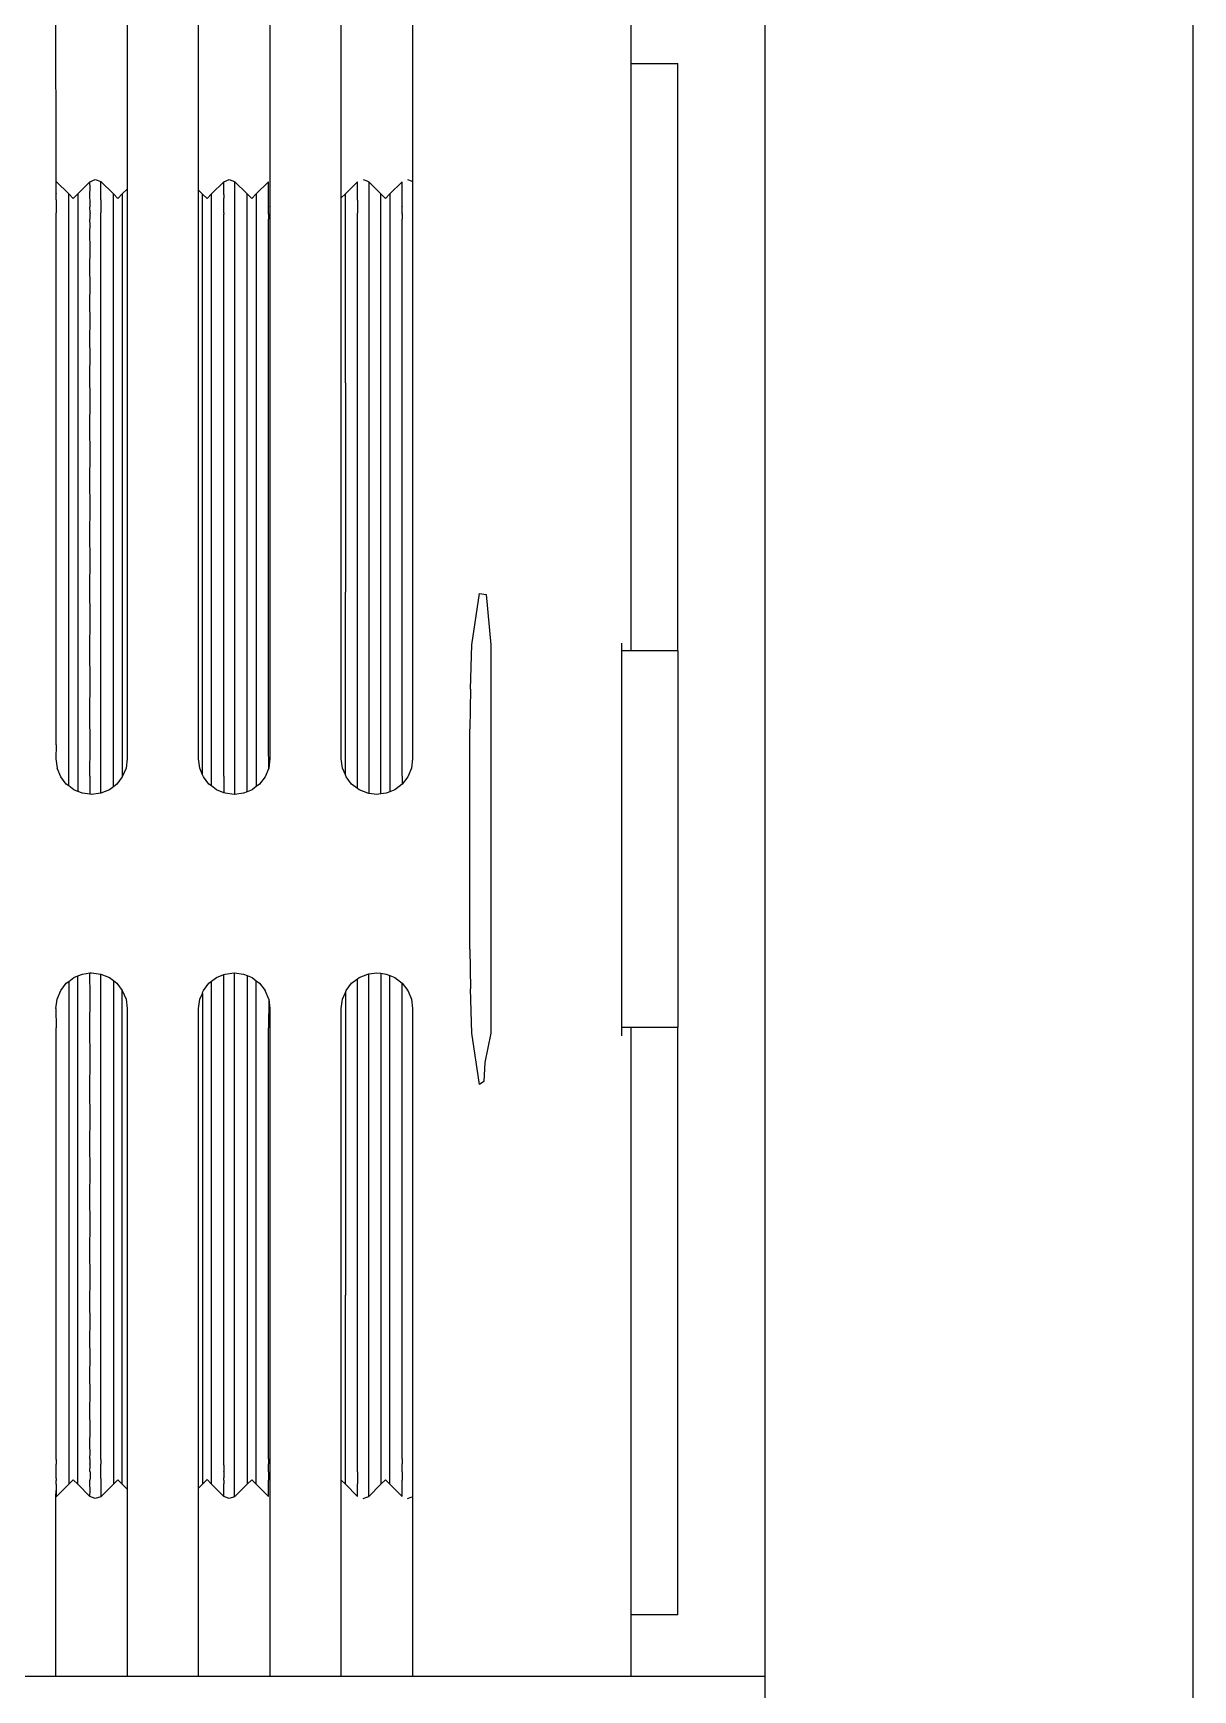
# Model space of a CAD drawing. Header units: millimetres. Extents: x 90964 to 877642, y 656808 to 1438307.
# Drawn here: x 827624.1 to 827754.2, y 1258584.3 to 1258770.1 of the extents above; entities that cross this region are included whole.
import ezdxf

# ---------------------------------------------------------------- set-up
doc = ezdxf.new("R2010")
doc.units = ezdxf.units.MM
doc.header["$LTSCALE"] = 300
doc.layers.add('SectionCutEdges', color=7, linetype='Continuous')

msp = doc.modelspace()

# ---------------------------------------------------------------- linework, layer by layer
at = {"color": 251}
for p, q in [((827691.15, 1258766.75), (827691.15, 1258836.01)), ((827626.68, 1258753.51), (827626.65, 1258790.72)), ((827634.65, 1258790.72), (827634.65, 1258752.65)), ((827642.65, 1258752.54), (827642.65, 1258790.72)), ((827650.65, 1258790.72), (827650.65, 1258688.72)), ((827658.65, 1258751.65), (827658.65, 1258790.72)), ((827666.65, 1258790.72), (827666.65, 1258753.5)), ((827691.15, 1258766.75), (827696.39, 1258766.75)), ((827691.15, 1258700.83), (827691.15, 1258766.75)), ((827696.39, 1258700.83), (827696.39, 1258766.75)), ((827626.65, 1258753.52), (827626.68, 1258753.51)), ((827626.68, 1258753.51), (827628.1, 1258752.1)), ((827626.68, 1258752.14), (827626.68, 1258753.51)), ((827626.68, 1258752.14), (827626.7, 1258752.1)), ((827626.69, 1258751.92), (827626.7, 1258752.1)), ((827628.1, 1258752.1), (827628.6, 1258751.6)), ((827628.1, 1258685.68), (827628.1, 1258752.1)), ((827628.6, 1258751.6), (827629.1, 1258752.1)), ((827629.1, 1258752.1), (827630.47, 1258753.47)), ((827629.1, 1258752.1), (827629.1, 1258685.07)), ((827630.47, 1258753.47), (827631.07, 1258753.72)), ((827630.48, 1258752.76), (827630.47, 1258753.47)), ((827630.47, 1258752.06), (827630.48, 1258752.76)), ((827630.47, 1258751.64), (827630.47, 1258752.06)), ((827631.07, 1258753.72), (827631.68, 1258753.51)), ((827631.68, 1258753.51), (827633.1, 1258752.1)), ((827631.68, 1258752.14), (827631.68, 1258753.51)), ((827631.69, 1258751.69), (827631.68, 1258752.14)), ((827633.1, 1258752.1), (827633.6, 1258751.6)), ((827633.1, 1258685.6), (827633.1, 1258752.1)), ((827633.6, 1258751.6), (827634.1, 1258752.1)), ((827634.1, 1258752.1), (827634.65, 1258752.65)), ((827634.1, 1258752.1), (827634.1, 1258686.71)), ((827634.65, 1258752.65), (827634.65, 1258688.72)), ((827642.65, 1258752.54), (827643.1, 1258752.09)), ((827642.65, 1258688.72), (827642.65, 1258752.54)), ((827643.1, 1258752.09), (827643.61, 1258751.59)), ((827643.1, 1258686.93), (827643.1, 1258752.09)), ((827643.61, 1258751.59), (827644.11, 1258752.1)), ((827644.11, 1258752.1), (827645.47, 1258753.47)), ((827644.11, 1258685.68), (827644.11, 1258752.1)), ((827645.47, 1258753.47), (827646.07, 1258753.72)), ((827645.48, 1258752.76), (827645.47, 1258753.47)), ((827645.47, 1258752.06), (827645.48, 1258752.76)), ((827645.47, 1258752.06), (827645.47, 1258751.64)), ((827646.07, 1258753.72), (827646.68, 1258753.51)), ((827646.68, 1258753.51), (827648.11, 1258752.1)), ((827646.68, 1258753.51), (827646.68, 1258684.73)), ((827648.11, 1258752.1), (827648.62, 1258751.6)), ((827648.11, 1258685.03), (827648.11, 1258752.1)), ((827648.62, 1258751.6), (827649.12, 1258752.1)), ((827649.12, 1258752.1), (827650.48, 1258753.47)), ((827649.12, 1258752.1), (827649.12, 1258685.61)), ((827650.49, 1258752.76), (827650.48, 1258753.47)), ((827650.48, 1258752.06), (827650.49, 1258752.76)), ((827650.48, 1258751.64), (827650.48, 1258752.06)), ((827658.65, 1258751.65), (827659.11, 1258752.1)), ((827659.11, 1258752.1), (827660.47, 1258753.47)), ((827659.11, 1258750.72), (827659.11, 1258752.1)), ((827660.48, 1258752.76), (827660.47, 1258753.47)), ((827660.47, 1258751.64), (827660.48, 1258752.08)), ((827660.48, 1258752.08), (827660.48, 1258752.76)), ((827661.1, 1258753.72), (827661.51, 1258753.56)), ((827661.51, 1258753.56), (827661.73, 1258753.47)), ((827661.73, 1258753.47), (827663.1, 1258752.1)), ((827661.73, 1258753.47), (827661.73, 1258684.84)), ((827663.1, 1258752.1), (827663.6, 1258751.6)), ((827663.1, 1258684.78), (827663.1, 1258752.1)), ((827663.6, 1258751.6), (827664.1, 1258752.1)), ((827664.1, 1258752.1), (827665.47, 1258753.47)), ((827664.1, 1258752.1), (827664.1, 1258685.03)), ((827665.48, 1258752.76), (827665.47, 1258753.47)), ((827665.47, 1258752.06), (827665.48, 1258752.76)), ((827665.47, 1258751.64), (827665.47, 1258752.06)), ((827666.1, 1258753.72), (827666.5, 1258753.56)), ((827666.5, 1258753.56), (827666.65, 1258753.5)), ((827666.65, 1258753.5), (827666.65, 1258688.72)), ((827626.68, 1258751.45), (827626.7, 1258751.68)), ((827626.68, 1258751.45), (827626.68, 1258750)), ((827626.7, 1258751.68), (827626.69, 1258751.92)), ((827630.48, 1258751.39), (827630.47, 1258751.64)), ((827630.48, 1258750.7), (827630.47, 1258750.66)), ((827630.48, 1258749.99), (827630.47, 1258750.66)), ((827630.48, 1258750.7), (827630.48, 1258751.39)), ((827631.68, 1258751.45), (827631.69, 1258751.69)), ((827631.68, 1258751.45), (827631.68, 1258750)), ((827645.48, 1258751.39), (827645.47, 1258751.64)), ((827645.47, 1258750.66), (827645.48, 1258750.7)), ((827645.48, 1258749.99), (827645.47, 1258750.66)), ((827645.48, 1258750.7), (827645.48, 1258751.39)), ((827650.49, 1258751.39), (827650.48, 1258751.64)), ((827650.49, 1258750.7), (827650.48, 1258750.66)), ((827650.49, 1258749.99), (827650.48, 1258750.66)), ((827650.49, 1258750.7), (827650.49, 1258751.39)), ((827658.65, 1258688.72), (827658.65, 1258751.65)), ((827659.11, 1258746.59), (827659.11, 1258750.72)), ((827660.48, 1258751.39), (827660.47, 1258751.64)), ((827660.48, 1258751.39), (827660.48, 1258749.94)), ((827665.48, 1258751.39), (827665.47, 1258751.64)), ((827665.48, 1258750.7), (827665.47, 1258750.66)), ((827665.48, 1258749.99), (827665.47, 1258750.66)), ((827665.48, 1258750.7), (827665.48, 1258751.39)), ((827626.7, 1258749.86), (827626.68, 1258750)), ((827626.68, 1258749.33), (827626.7, 1258749.86)), ((827626.68, 1258690.31), (827626.68, 1258749.33)), ((827630.48, 1258749.94), (827630.47, 1258749.82)), ((827630.47, 1258749.82), (827630.47, 1258749.26)), ((827630.48, 1258748.56), (827630.47, 1258749.26)), ((827630.47, 1258747.85), (827630.48, 1258748.56)), ((827630.48, 1258749.99), (827630.48, 1258749.94)), ((827631.69, 1258749.87), (827631.68, 1258750)), ((827631.68, 1258749.33), (827631.69, 1258749.87)), ((827631.68, 1258684.86), (827631.68, 1258749.33)), ((827645.48, 1258749.94), (827645.47, 1258749.82)), ((827645.47, 1258749.26), (827645.47, 1258749.82)), ((827645.48, 1258748.56), (827645.47, 1258749.26)), ((827645.47, 1258747.85), (827645.48, 1258748.56)), ((827645.48, 1258749.99), (827645.48, 1258749.94)), ((827650.48, 1258749.82), (827650.49, 1258749.94)), ((827650.48, 1258749.82), (827650.48, 1258749.26)), ((827650.49, 1258748.56), (827650.48, 1258749.26)), ((827650.48, 1258747.85), (827650.49, 1258748.56)), ((827650.49, 1258749.99), (827650.49, 1258749.94)), ((827660.47, 1258749.82), (827660.48, 1258749.94)), ((827660.48, 1258749.27), (827660.47, 1258749.82)), ((827660.47, 1258747.85), (827660.48, 1258748.56)), ((827660.48, 1258748.56), (827660.48, 1258749.27)), ((827665.47, 1258749.82), (827665.48, 1258749.94)), ((827665.47, 1258749.82), (827665.47, 1258749.26)), ((827665.48, 1258748.56), (827665.47, 1258749.26)), ((827665.47, 1258747.85), (827665.48, 1258748.56)), ((827665.48, 1258749.99), (827665.48, 1258749.94)), ((827630.48, 1258745.84), (827630.47, 1258747.85)), ((827645.48, 1258745.84), (827645.47, 1258747.85)), ((827650.49, 1258745.84), (827650.48, 1258747.85)), ((827659.11, 1258730.9), (827659.11, 1258746.59)), ((827660.48, 1258745.84), (827660.47, 1258747.85)), ((827665.48, 1258745.84), (827665.47, 1258747.85)), ((827630.47, 1258743.86), (827630.48, 1258745.84)), ((827645.47, 1258743.86), (827645.48, 1258745.84)), ((827650.48, 1258743.86), (827650.49, 1258745.84)), ((827660.47, 1258743.86), (827660.48, 1258745.84)), ((827665.47, 1258743.86), (827665.48, 1258745.84)), ((827630.48, 1258741.84), (827630.47, 1258743.86)), ((827645.48, 1258741.84), (827645.47, 1258743.86)), ((827650.49, 1258741.84), (827650.48, 1258743.86)), ((827660.48, 1258741.84), (827660.47, 1258743.86)), ((827665.48, 1258741.84), (827665.47, 1258743.86)), ((827630.47, 1258739.86), (827630.48, 1258741.84)), ((827645.47, 1258739.86), (827645.48, 1258741.84)), ((827650.48, 1258739.86), (827650.49, 1258741.84)), ((827660.47, 1258739.86), (827660.48, 1258741.84)), ((827665.47, 1258739.86), (827665.48, 1258741.84)), ((827630.48, 1258737.85), (827630.47, 1258739.86)), ((827645.48, 1258737.85), (827645.47, 1258739.86)), ((827650.49, 1258737.85), (827650.48, 1258739.86)), ((827660.48, 1258737.85), (827660.47, 1258739.86)), ((827665.48, 1258737.85), (827665.47, 1258739.86)), ((827630.47, 1258735.86), (827630.48, 1258737.85)), ((827645.47, 1258735.86), (827645.48, 1258737.85)), ((827650.48, 1258735.86), (827650.49, 1258737.85)), ((827660.47, 1258735.86), (827660.48, 1258737.85)), ((827665.47, 1258735.86), (827665.48, 1258737.85)), ((827630.48, 1258733.85), (827630.47, 1258735.86)), ((827645.48, 1258733.85), (827645.47, 1258735.86)), ((827650.49, 1258733.85), (827650.48, 1258735.86)), ((827660.48, 1258733.85), (827660.47, 1258735.86)), ((827665.48, 1258733.85), (827665.47, 1258735.86)), ((827630.47, 1258731.87), (827630.48, 1258733.85)), ((827645.47, 1258731.87), (827645.48, 1258733.85)), ((827650.48, 1258731.87), (827650.49, 1258733.85)), ((827660.47, 1258731.87), (827660.48, 1258733.85)), ((827665.47, 1258731.87), (827665.48, 1258733.85)), ((827630.48, 1258728.87), (827630.47, 1258731.87)), ((827645.48, 1258728.87), (827645.47, 1258731.87)), ((827650.49, 1258728.87), (827650.48, 1258731.87)), ((827660.48, 1258728.87), (827660.47, 1258731.87)), ((827665.48, 1258728.87), (827665.47, 1258731.87)), ((827659.11, 1258730.9), (827659.11, 1258707.42)), ((827630.47, 1258725.89), (827630.48, 1258728.87)), ((827645.47, 1258725.89), (827645.48, 1258728.87)), ((827650.48, 1258725.89), (827650.49, 1258728.87)), ((827660.47, 1258725.89), (827660.48, 1258728.87)), ((827665.47, 1258725.89), (827665.48, 1258728.87)), ((827630.48, 1258722.89), (827630.47, 1258725.89)), ((827645.48, 1258722.89), (827645.47, 1258725.89)), ((827650.49, 1258722.89), (827650.48, 1258725.89)), ((827660.48, 1258722.89), (827660.47, 1258725.89)), ((827665.48, 1258722.89), (827665.47, 1258725.89)), ((827630.47, 1258719.91), (827630.48, 1258722.89)), ((827645.47, 1258719.91), (827645.48, 1258722.89)), ((827650.48, 1258719.91), (827650.49, 1258722.89)), ((827660.47, 1258719.91), (827660.48, 1258722.89)), ((827665.47, 1258719.91), (827665.48, 1258722.89)), ((827630.48, 1258716.91), (827630.47, 1258719.91)), ((827645.48, 1258716.91), (827645.47, 1258719.91)), ((827650.49, 1258716.91), (827650.48, 1258719.91)), ((827660.48, 1258716.91), (827660.47, 1258719.91)), ((827665.48, 1258716.91), (827665.47, 1258719.91)), ((827630.47, 1258713.93), (827630.48, 1258716.91)), ((827645.47, 1258713.93), (827645.48, 1258716.91)), ((827650.48, 1258713.93), (827650.49, 1258716.91)), ((827660.47, 1258713.93), (827660.48, 1258716.91)), ((827665.47, 1258713.93), (827665.48, 1258716.91)), ((827630.48, 1258710.93), (827630.47, 1258713.93)), ((827645.48, 1258710.93), (827645.47, 1258713.93)), ((827650.49, 1258710.93), (827650.48, 1258713.93)), ((827660.48, 1258710.93), (827660.47, 1258713.93)), ((827665.48, 1258710.93), (827665.47, 1258713.93)), ((827630.47, 1258707.94), (827630.48, 1258710.93)), ((827645.47, 1258707.94), (827645.48, 1258710.93)), ((827650.48, 1258707.94), (827650.49, 1258710.93)), ((827660.47, 1258707.94), (827660.48, 1258710.93)), ((827665.47, 1258707.94), (827665.48, 1258710.93)), ((827630.48, 1258704.41), (827630.47, 1258707.94)), ((827645.48, 1258704.41), (827645.47, 1258707.94)), ((827650.49, 1258704.41), (827650.48, 1258707.94)), ((827660.48, 1258704.41), (827660.47, 1258707.94)), ((827665.48, 1258704.41), (827665.47, 1258707.94)), ((827659.11, 1258686.92), (827659.11, 1258707.42)), ((827630.47, 1258700.89), (827630.48, 1258704.41)), ((827645.47, 1258700.89), (827645.48, 1258704.41)), ((827650.48, 1258700.89), (827650.49, 1258704.41)), ((827660.47, 1258700.89), (827660.48, 1258704.41)), ((827665.47, 1258700.89), (827665.48, 1258704.41)), ((827630.48, 1258697.35), (827630.47, 1258700.89)), ((827645.48, 1258697.35), (827645.47, 1258700.89)), ((827650.49, 1258697.35), (827650.48, 1258700.89)), ((827660.48, 1258697.35), (827660.47, 1258700.89)), ((827665.48, 1258697.35), (827665.47, 1258700.89)), ((827690.1, 1258700.83), (827690.1, 1258701.72)), ((827630.47, 1258693.83), (827630.48, 1258697.35)), ((827645.47, 1258693.83), (827645.48, 1258697.35)), ((827650.48, 1258693.83), (827650.49, 1258697.35)), ((827660.47, 1258693.83), (827660.48, 1258697.35)), ((827665.47, 1258693.83), (827665.48, 1258697.35)), ((827630.48, 1258690.3), (827630.47, 1258693.83)), ((827645.48, 1258690.3), (827645.47, 1258693.83)), ((827650.49, 1258690.3), (827650.48, 1258693.83)), ((827660.48, 1258690.3), (827660.47, 1258693.83)), ((827665.48, 1258690.3), (827665.47, 1258693.83)), ((827626.68, 1258690.31), (827626.65, 1258688.72)), ((827630.47, 1258686.78), (827630.48, 1258690.3)), ((827645.47, 1258686.78), (827645.48, 1258690.3)), ((827650.52, 1258687.68), (827650.49, 1258690.3)), ((827660.47, 1258686.78), (827660.48, 1258690.3)), ((827665.47, 1258686.78), (827665.48, 1258690.3)), ((827626.65, 1258688.72), (827626.79, 1258687.68)), ((827627.19, 1258686.72), (827626.79, 1258687.68)), ((827634.52, 1258687.68), (827634.1, 1258686.71)), ((827634.65, 1258688.72), (827634.52, 1258687.68)), ((827642.79, 1258687.68), (827642.65, 1258688.72)), ((827643.1, 1258686.93), (827642.79, 1258687.68)), ((827650.52, 1258687.68), (827650.12, 1258686.72)), ((827650.65, 1258688.72), (827650.52, 1258687.68)), ((827658.79, 1258687.68), (827658.65, 1258688.72)), ((827659.11, 1258686.92), (827658.79, 1258687.68)), ((827666.52, 1258687.68), (827666.12, 1258686.72)), ((827666.65, 1258688.72), (827666.52, 1258687.68)), ((827627.82, 1258685.89), (827627.19, 1258686.72)), ((827628.1, 1258685.68), (827627.82, 1258685.89)), ((827628.65, 1258685.26), (827628.1, 1258685.68)), ((827629.1, 1258685.07), (827628.65, 1258685.26)), ((827630.47, 1258686.78), (827630.47, 1258684.75)), ((827632.65, 1258685.26), (827631.68, 1258684.86)), ((827633.1, 1258685.6), (827632.65, 1258685.26)), ((827633.48, 1258685.89), (827633.1, 1258685.6)), ((827634.1, 1258686.71), (827633.48, 1258685.89)), ((827643.19, 1258686.72), (827643.1, 1258686.93)), ((827643.82, 1258685.89), (827643.19, 1258686.72)), ((827644.11, 1258685.68), (827643.82, 1258685.89)), ((827644.65, 1258685.26), (827644.11, 1258685.68)), ((827645.47, 1258684.92), (827644.65, 1258685.26)), ((827645.47, 1258686.78), (827645.47, 1258684.92)), ((827648.65, 1258685.26), (827648.11, 1258685.03)), ((827649.12, 1258685.61), (827648.65, 1258685.26)), ((827649.48, 1258685.89), (827649.12, 1258685.61)), ((827650.12, 1258686.72), (827649.48, 1258685.89)), ((827659.19, 1258686.72), (827659.11, 1258686.92)), ((827659.82, 1258685.89), (827659.19, 1258686.72)), ((827660.47, 1258685.4), (827659.82, 1258685.89)), ((827660.47, 1258685.4), (827660.47, 1258686.78)), ((827660.65, 1258685.26), (827660.47, 1258685.4)), ((827661.62, 1258684.86), (827660.65, 1258685.26)), ((827664.65, 1258685.26), (827664.1, 1258685.03)), ((827665.47, 1258685.88), (827664.65, 1258685.26)), ((827665.47, 1258686.78), (827665.47, 1258685.88)), ((827666.12, 1258686.72), (827665.47, 1258685.88)), ((827629.62, 1258684.86), (827629.1, 1258685.07)), ((827630.47, 1258684.75), (827629.62, 1258684.86)), ((827630.65, 1258684.72), (827630.47, 1258684.75)), ((827631.68, 1258684.86), (827630.65, 1258684.72)), ((827645.62, 1258684.86), (827645.47, 1258684.92)), ((827646.65, 1258684.72), (827645.62, 1258684.86)), ((827646.68, 1258684.73), (827646.65, 1258684.72)), ((827647.69, 1258684.86), (827646.68, 1258684.73)), ((827648.11, 1258685.03), (827647.69, 1258684.86)), ((827661.73, 1258684.84), (827661.62, 1258684.86)), ((827662.65, 1258684.72), (827661.73, 1258684.84)), ((827663.1, 1258684.78), (827662.65, 1258684.72)), ((827663.69, 1258684.86), (827663.1, 1258684.78)), ((827664.1, 1258685.03), (827663.69, 1258684.86)), ((827629.62, 1258664.58), (827630.47, 1258664.7)), ((827630.47, 1258664.7), (827630.65, 1258664.72)), ((827630.48, 1258662.09), (827630.47, 1258664.7)), ((827630.65, 1258664.72), (827631.68, 1258664.58)), ((827645.62, 1258664.58), (827646.65, 1258664.72)), ((827646.65, 1258664.72), (827646.68, 1258664.71)), ((827646.68, 1258664.71), (827647.69, 1258664.58)), ((827646.68, 1258605.93), (827646.68, 1258664.71)), ((827661.73, 1258664.6), (827662.65, 1258664.72)), ((827662.65, 1258664.72), (827663.1, 1258664.66)), ((827627.19, 1258662.72), (827627.82, 1258663.55)), ((827627.82, 1258663.55), (827628.1, 1258663.76)), ((827628.1, 1258663.76), (827628.65, 1258664.18)), ((827628.1, 1258663.76), (827628.1, 1258607.34)), ((827628.65, 1258664.18), (827629.1, 1258664.37)), ((827629.1, 1258664.37), (827629.62, 1258664.58)), ((827629.1, 1258607.34), (827629.1, 1258664.37)), ((827631.68, 1258664.58), (827632.65, 1258664.18)), ((827631.68, 1258610.11), (827631.68, 1258664.58)), ((827632.65, 1258664.18), (827633.1, 1258663.84)), ((827633.1, 1258663.84), (827633.48, 1258663.55)), ((827633.1, 1258663.84), (827633.1, 1258607.34)), ((827633.48, 1258663.55), (827634.1, 1258662.73)), ((827643.19, 1258662.72), (827643.82, 1258663.55)), ((827643.82, 1258663.55), (827644.11, 1258663.77)), ((827644.11, 1258663.77), (827644.65, 1258664.18)), ((827644.11, 1258607.34), (827644.11, 1258663.77)), ((827644.65, 1258664.18), (827645.47, 1258664.52)), ((827645.47, 1258664.52), (827645.62, 1258664.58)), ((827645.48, 1258662.09), (827645.47, 1258664.52)), ((827647.69, 1258664.58), (827648.11, 1258664.41)), ((827648.11, 1258664.41), (827648.65, 1258664.18)), ((827648.11, 1258664.41), (827648.11, 1258607.34)), ((827648.65, 1258664.18), (827649.12, 1258663.83)), ((827649.12, 1258663.83), (827649.48, 1258663.55)), ((827649.12, 1258607.34), (827649.12, 1258663.83)), ((827649.48, 1258663.55), (827650.12, 1258662.72)), ((827659.19, 1258662.72), (827659.82, 1258663.55)), ((827659.82, 1258663.55), (827660.47, 1258664.05)), ((827660.47, 1258664.05), (827660.65, 1258664.18)), ((827660.48, 1258662.09), (827660.47, 1258664.05)), ((827660.65, 1258664.18), (827661.62, 1258664.58)), ((827661.62, 1258664.58), (827661.73, 1258664.6)), ((827661.73, 1258605.97), (827661.73, 1258664.6)), ((827663.1, 1258664.66), (827663.69, 1258664.58)), ((827663.1, 1258664.66), (827663.1, 1258607.34)), ((827663.69, 1258664.58), (827664.1, 1258664.41)), ((827664.1, 1258664.41), (827664.65, 1258664.18)), ((827664.1, 1258607.34), (827664.1, 1258664.41)), ((827664.65, 1258664.18), (827665.47, 1258663.56)), ((827665.48, 1258662.09), (827665.47, 1258663.56)), ((827665.47, 1258663.56), (827666.12, 1258662.72)), ((827626.65, 1258660.72), (827626.79, 1258661.76)), ((827626.79, 1258661.76), (827627.19, 1258662.72)), ((827630.47, 1258658.56), (827630.48, 1258662.09)), ((827634.1, 1258662.73), (827634.52, 1258661.76)), ((827634.1, 1258607.34), (827634.1, 1258662.73)), ((827634.52, 1258661.76), (827634.65, 1258660.72)), ((827642.65, 1258660.72), (827642.79, 1258661.76)), ((827642.79, 1258661.76), (827643.1, 1258662.41)), ((827643.1, 1258662.51), (827643.19, 1258662.72)), ((827643.1, 1258662.41), (827643.1, 1258662.51)), ((827643.1, 1258662.41), (827643.1, 1258607.35)), ((827645.47, 1258658.56), (827645.48, 1258662.09)), ((827650.52, 1258661.76), (827650.12, 1258662.72)), ((827650.52, 1258661.76), (827650.48, 1258658.56)), ((827650.52, 1258661.76), (827650.65, 1258660.72)), ((827658.65, 1258660.72), (827658.79, 1258661.76)), ((827658.79, 1258661.76), (827659.11, 1258662.52)), ((827659.11, 1258662.52), (827659.19, 1258662.72)), ((827659.11, 1258662.52), (827659.11, 1258652.02)), ((827660.47, 1258658.56), (827660.48, 1258662.09)), ((827665.47, 1258658.56), (827665.48, 1258662.09)), ((827666.12, 1258662.72), (827666.52, 1258661.76)), ((827666.52, 1258661.76), (827666.65, 1258660.72)), ((827626.65, 1258660.72), (827626.68, 1258658.54)), ((827634.65, 1258660.72), (827634.65, 1258606.79)), ((827642.65, 1258606.9), (827642.65, 1258660.72)), ((827650.65, 1258660.72), (827650.65, 1258585.77)), ((827658.65, 1258607.79), (827658.65, 1258660.72)), ((827666.65, 1258660.72), (827666.65, 1258605.94)), ((827626.68, 1258610.11), (827626.68, 1258658.54)), ((827630.48, 1258655.03), (827630.47, 1258658.56)), ((827645.48, 1258655.03), (827645.47, 1258658.56)), ((827650.49, 1258655.03), (827650.48, 1258658.56)), ((827660.48, 1258655.03), (827660.47, 1258658.56)), ((827665.48, 1258655.03), (827665.47, 1258658.56)), ((827690.1, 1258657.63), (827690.1, 1258658.61)), ((827691.15, 1258592.69), (827691.15, 1258658.61)), ((827696.39, 1258592.69), (827696.39, 1258658.61)), ((827630.47, 1258651.5), (827630.48, 1258655.03)), ((827645.47, 1258651.5), (827645.48, 1258655.03)), ((827650.48, 1258651.5), (827650.49, 1258655.03)), ((827660.47, 1258651.5), (827660.48, 1258655.03)), ((827665.47, 1258651.5), (827665.48, 1258655.03)), ((827659.11, 1258652.02), (827659.11, 1258628.54)), ((827630.48, 1258648.52), (827630.47, 1258651.5)), ((827645.48, 1258648.52), (827645.47, 1258651.5)), ((827650.49, 1258648.52), (827650.48, 1258651.5)), ((827660.48, 1258648.52), (827660.47, 1258651.5)), ((827665.48, 1258648.52), (827665.47, 1258651.5)), ((827630.47, 1258645.52), (827630.48, 1258648.52)), ((827645.47, 1258645.52), (827645.48, 1258648.52)), ((827650.48, 1258645.52), (827650.49, 1258648.52)), ((827660.47, 1258645.52), (827660.48, 1258648.52)), ((827665.47, 1258645.52), (827665.48, 1258648.52)), ((827630.48, 1258642.53), (827630.47, 1258645.52)), ((827645.48, 1258642.53), (827645.47, 1258645.52)), ((827650.49, 1258642.53), (827650.48, 1258645.52)), ((827660.48, 1258642.53), (827660.47, 1258645.52)), ((827665.48, 1258642.53), (827665.47, 1258645.52)), ((827630.47, 1258639.53), (827630.48, 1258642.53)), ((827645.47, 1258639.53), (827645.48, 1258642.53)), ((827650.48, 1258639.53), (827650.49, 1258642.53)), ((827660.47, 1258639.53), (827660.48, 1258642.53)), ((827665.47, 1258639.53), (827665.48, 1258642.53)), ((827630.48, 1258636.55), (827630.47, 1258639.53)), ((827645.48, 1258636.55), (827645.47, 1258639.53)), ((827650.49, 1258636.55), (827650.48, 1258639.53)), ((827660.48, 1258636.55), (827660.47, 1258639.53)), ((827665.48, 1258636.55), (827665.47, 1258639.53)), ((827630.47, 1258633.55), (827630.48, 1258636.55)), ((827645.47, 1258633.55), (827645.48, 1258636.55)), ((827650.48, 1258633.55), (827650.49, 1258636.55)), ((827660.47, 1258633.55), (827660.48, 1258636.55)), ((827665.47, 1258633.55), (827665.48, 1258636.55)), ((827630.48, 1258630.58), (827630.47, 1258633.55)), ((827645.48, 1258630.58), (827645.47, 1258633.55)), ((827650.49, 1258630.58), (827650.48, 1258633.55)), ((827660.48, 1258630.58), (827660.47, 1258633.55)), ((827665.48, 1258630.58), (827665.47, 1258633.55)), ((827630.47, 1258627.57), (827630.48, 1258630.58)), ((827645.47, 1258627.57), (827645.48, 1258630.58)), ((827650.48, 1258627.57), (827650.49, 1258630.58)), ((827660.47, 1258627.57), (827660.48, 1258630.58)), ((827665.47, 1258627.57), (827665.48, 1258630.58)), ((827630.48, 1258625.59), (827630.47, 1258627.57)), ((827645.48, 1258625.59), (827645.47, 1258627.57)), ((827650.49, 1258625.59), (827650.48, 1258627.57)), ((827659.11, 1258612.85), (827659.11, 1258628.54)), ((827660.48, 1258625.59), (827660.47, 1258627.57)), ((827665.48, 1258625.59), (827665.47, 1258627.57)), ((827630.47, 1258623.58), (827630.48, 1258625.59)), ((827645.47, 1258623.58), (827645.48, 1258625.59)), ((827650.48, 1258623.58), (827650.49, 1258625.59)), ((827660.47, 1258623.58), (827660.48, 1258625.59)), ((827665.47, 1258623.58), (827665.48, 1258625.59)), ((827630.48, 1258621.59), (827630.47, 1258623.58)), ((827645.48, 1258621.59), (827645.47, 1258623.58)), ((827650.49, 1258621.59), (827650.48, 1258623.58)), ((827660.48, 1258621.59), (827660.47, 1258623.58)), ((827665.48, 1258621.59), (827665.47, 1258623.58)), ((827630.47, 1258619.58), (827630.48, 1258621.59)), ((827645.47, 1258619.58), (827645.48, 1258621.59)), ((827650.48, 1258619.58), (827650.49, 1258621.59)), ((827660.47, 1258619.58), (827660.48, 1258621.59)), ((827665.47, 1258619.58), (827665.48, 1258621.59)), ((827630.48, 1258617.6), (827630.47, 1258619.58)), ((827645.48, 1258617.6), (827645.47, 1258619.58)), ((827650.49, 1258617.6), (827650.48, 1258619.58)), ((827660.48, 1258617.6), (827660.47, 1258619.58)), ((827665.48, 1258617.6), (827665.47, 1258619.58)), ((827630.47, 1258615.58), (827630.48, 1258617.6)), ((827645.47, 1258615.58), (827645.48, 1258617.6)), ((827650.48, 1258615.58), (827650.49, 1258617.6)), ((827660.47, 1258615.58), (827660.48, 1258617.6)), ((827665.47, 1258615.58), (827665.48, 1258617.6)), ((827630.48, 1258613.6), (827630.47, 1258615.58)), ((827645.48, 1258613.6), (827645.47, 1258615.58)), ((827650.49, 1258613.6), (827650.48, 1258615.58)), ((827660.48, 1258613.6), (827660.47, 1258615.58)), ((827665.48, 1258613.6), (827665.47, 1258615.58)), ((827630.47, 1258611.59), (827630.48, 1258613.6)), ((827645.47, 1258611.59), (827645.48, 1258613.6)), ((827650.48, 1258611.59), (827650.49, 1258613.6)), ((827659.11, 1258607.34), (827659.11, 1258612.85)), ((827660.47, 1258611.59), (827660.48, 1258613.6)), ((827665.47, 1258611.59), (827665.48, 1258613.6)), ((827630.48, 1258610.9), (827630.47, 1258611.59)), ((827630.47, 1258610.18), (827630.48, 1258610.9)), ((827645.48, 1258610.9), (827645.47, 1258611.59)), ((827645.47, 1258610.18), (827645.48, 1258610.9)), ((827650.49, 1258610.9), (827650.48, 1258611.59)), ((827650.48, 1258610.18), (827650.49, 1258610.9)), ((827660.48, 1258610.9), (827660.47, 1258611.59)), ((827660.47, 1258610.18), (827660.48, 1258610.9)), ((827665.48, 1258610.9), (827665.47, 1258611.59)), ((827665.47, 1258610.18), (827665.48, 1258610.9)), ((827626.68, 1258610.11), (827626.7, 1258609.58)), ((827626.68, 1258609.44), (827626.7, 1258609.58)), ((827626.68, 1258607.99), (827626.68, 1258609.44)), ((827630.47, 1258610.18), (827630.47, 1258609.62)), ((827630.48, 1258609.5), (827630.47, 1258609.62)), ((827630.47, 1258608.78), (827630.48, 1258609.46)), ((827630.48, 1258609.46), (827630.48, 1258609.5)), ((827631.68, 1258610.11), (827631.69, 1258609.58)), ((827631.68, 1258609.44), (827631.69, 1258609.58)), ((827631.68, 1258607.99), (827631.68, 1258609.44)), ((827645.47, 1258609.62), (827645.47, 1258610.18)), ((827645.48, 1258609.5), (827645.47, 1258609.62)), ((827645.48, 1258609.46), (827645.47, 1258608.78)), ((827645.48, 1258609.46), (827645.48, 1258609.5)), ((827650.48, 1258610.18), (827650.48, 1258609.62)), ((827650.49, 1258609.5), (827650.48, 1258609.62)), ((827650.48, 1258608.78), (827650.49, 1258609.46)), ((827650.49, 1258609.46), (827650.49, 1258609.5)), ((827660.48, 1258609.5), (827660.47, 1258610.18)), ((827660.47, 1258608.78), (827660.48, 1258609.46)), ((827660.48, 1258609.46), (827660.48, 1258609.5)), ((827665.47, 1258610.18), (827665.47, 1258609.62)), ((827665.48, 1258609.5), (827665.47, 1258609.62)), ((827665.47, 1258608.78), (827665.48, 1258609.46)), ((827665.48, 1258609.46), (827665.48, 1258609.5)), ((827626.68, 1258607.99), (827626.7, 1258607.76)), ((827628.1, 1258607.34), (827626.68, 1258605.93)), ((827626.7, 1258607.34), (827626.68, 1258607.3)), ((827626.68, 1258607.3), (827626.68, 1258606.62)), ((827626.69, 1258607.52), (827626.7, 1258607.76)), ((827626.7, 1258607.34), (827626.69, 1258607.52)), ((827628.6, 1258607.84), (827628.1, 1258607.34)), ((827629.1, 1258607.34), (827628.6, 1258607.84)), ((827630.47, 1258605.97), (827629.1, 1258607.34)), ((827630.48, 1258608.74), (827630.47, 1258608.78)), ((827630.48, 1258608.05), (827630.47, 1258607.8)), ((827630.47, 1258607.38), (827630.47, 1258607.8)), ((827630.48, 1258606.68), (827630.47, 1258607.38)), ((827630.48, 1258608.74), (827630.48, 1258608.05)), ((827631.68, 1258607.99), (827631.69, 1258607.75)), ((827631.69, 1258607.75), (827631.68, 1258607.3)), ((827633.1, 1258607.34), (827631.68, 1258605.93)), ((827631.68, 1258607.3), (827631.68, 1258605.93)), ((827633.6, 1258607.84), (827633.1, 1258607.34)), ((827634.1, 1258607.34), (827633.6, 1258607.84)), ((827634.65, 1258606.79), (827634.1, 1258607.34)), ((827643.1, 1258607.35), (827642.65, 1258606.9)), ((827643.61, 1258607.85), (827643.1, 1258607.35)), ((827644.11, 1258607.34), (827643.61, 1258607.85)), ((827645.47, 1258605.97), (827644.11, 1258607.34)), ((827645.48, 1258608.74), (827645.47, 1258608.78)), ((827645.47, 1258607.8), (827645.48, 1258608.05)), ((827645.47, 1258607.8), (827645.47, 1258607.38)), ((827645.48, 1258606.68), (827645.47, 1258607.38)), ((827645.48, 1258608.74), (827645.48, 1258608.05)), ((827648.11, 1258607.34), (827646.68, 1258605.93)), ((827648.62, 1258607.84), (827648.11, 1258607.34)), ((827649.12, 1258607.34), (827648.62, 1258607.84)), ((827650.48, 1258605.97), (827649.12, 1258607.34)), ((827650.49, 1258608.74), (827650.48, 1258608.78)), ((827650.49, 1258608.05), (827650.48, 1258607.8)), ((827650.48, 1258607.38), (827650.48, 1258607.8)), ((827650.49, 1258606.68), (827650.48, 1258607.38)), ((827650.49, 1258608.74), (827650.49, 1258608.05)), ((827659.11, 1258607.34), (827658.65, 1258607.79)), ((827658.65, 1258585.77), (827658.65, 1258607.79)), ((827660.47, 1258605.97), (827659.11, 1258607.34)), ((827660.48, 1258608.74), (827660.47, 1258608.78)), ((827660.48, 1258608.05), (827660.47, 1258607.38)), ((827660.48, 1258606.68), (827660.47, 1258607.38)), ((827660.48, 1258608.74), (827660.48, 1258608.05)), ((827663.1, 1258607.34), (827661.73, 1258605.97)), ((827663.6, 1258607.84), (827663.1, 1258607.34)), ((827664.1, 1258607.34), (827663.6, 1258607.84)), ((827665.47, 1258605.97), (827664.1, 1258607.34)), ((827665.48, 1258608.74), (827665.47, 1258608.78)), ((827665.48, 1258608.05), (827665.47, 1258607.8)), ((827665.47, 1258607.38), (827665.47, 1258607.8)), ((827665.48, 1258606.68), (827665.47, 1258607.38)), ((827665.48, 1258608.74), (827665.48, 1258608.05)), ((827626.65, 1258605.92), (827626.68, 1258606.62)), ((827626.68, 1258605.93), (827626.65, 1258605.92)), ((827626.65, 1258585.77), (827626.65, 1258605.92)), ((827626.68, 1258606.62), (827626.68, 1258605.93)), ((827630.47, 1258605.97), (827630.48, 1258606.68)), ((827631.07, 1258605.72), (827630.47, 1258605.97)), ((827631.68, 1258605.93), (827631.07, 1258605.72)), ((827634.65, 1258606.79), (827634.65, 1258585.77)), ((827642.65, 1258585.77), (827642.65, 1258606.9)), ((827645.47, 1258605.97), (827645.48, 1258606.68)), ((827646.07, 1258605.72), (827645.47, 1258605.97)), ((827646.68, 1258605.93), (827646.07, 1258605.72)), ((827650.48, 1258605.97), (827650.49, 1258606.68)), ((827660.47, 1258605.97), (827660.48, 1258606.68)), ((827661.1, 1258605.72), (827661.51, 1258605.89)), ((827661.51, 1258605.89), (827661.73, 1258605.97)), ((827665.47, 1258605.97), (827665.48, 1258606.68)), ((827666.1, 1258605.72), (827666.5, 1258605.89)), ((827666.5, 1258605.89), (827666.65, 1258605.94)), ((827666.65, 1258605.94), (827666.65, 1258585.77)), ((827696.39, 1258592.69), (827691.15, 1258592.69)), ((827691.15, 1258585.77), (827691.15, 1258592.69)), ((827626.65, 1258585.77), (827618.65, 1258585.77)), ((827634.65, 1258585.77), (827626.65, 1258585.77)), ((827642.65, 1258585.77), (827634.65, 1258585.77)), ((827650.65, 1258585.77), (827642.65, 1258585.77)), ((827658.65, 1258585.77), (827650.65, 1258585.77)), ((827666.65, 1258585.77), (827658.65, 1258585.77)), ((827681.89, 1258585.77), (827666.65, 1258585.77)), ((827691.15, 1258585.77), (827681.89, 1258585.77)), ((827706.15, 1258585.77), (827691.15, 1258585.77))]:
    msp.add_line(p, q, dxfattribs=at)
at = {"layer": 'SectionCutEdges', "color": 251}
for p, q in [((827754.15, 1258851.22), (827754.15, 1258489.72)), ((827706.15, 1258832.65), (827706.15, 1258585.77)), ((827673.31, 1258701.51), (827674.17, 1258707.26)), ((827674.17, 1258707.26), (827674.89, 1258707.15)), ((827674.89, 1258707.15), (827675.43, 1258701.51)), ((827673.14, 1258696.53), (827673.31, 1258701.51)), ((827675.43, 1258701.51), (827675.43, 1258657.93)), ((827691.15, 1258700.83), (827690.1, 1258700.83)), ((827690.1, 1258658.61), (827690.1, 1258700.83)), ((827696.39, 1258700.83), (827691.15, 1258700.83)), ((827696.39, 1258700.83), (827696.39, 1258658.61)), ((827673.14, 1258696.53), (827673.08, 1258692.07)), ((827673.08, 1258667.37), (827673.08, 1258692.07)), ((827673.08, 1258667.37), (827673.14, 1258662.91)), ((827673.31, 1258657.93), (827673.14, 1258662.91)), ((827674.17, 1258652.18), (827673.31, 1258657.93)), ((827675.43, 1258657.93), (827674.75, 1258654.66)), ((827690.1, 1258658.61), (827691.15, 1258658.61)), ((827691.15, 1258658.61), (827696.39, 1258658.61)), ((827674.75, 1258654.66), (827674.63, 1258652.53)), ((827674.63, 1258652.53), (827674.17, 1258652.18)), ((827706.15, 1258585.77), (827706.15, 1258582.77))]:
    msp.add_line(p, q, dxfattribs=at)

doc.saveas('drawing.dxf')
